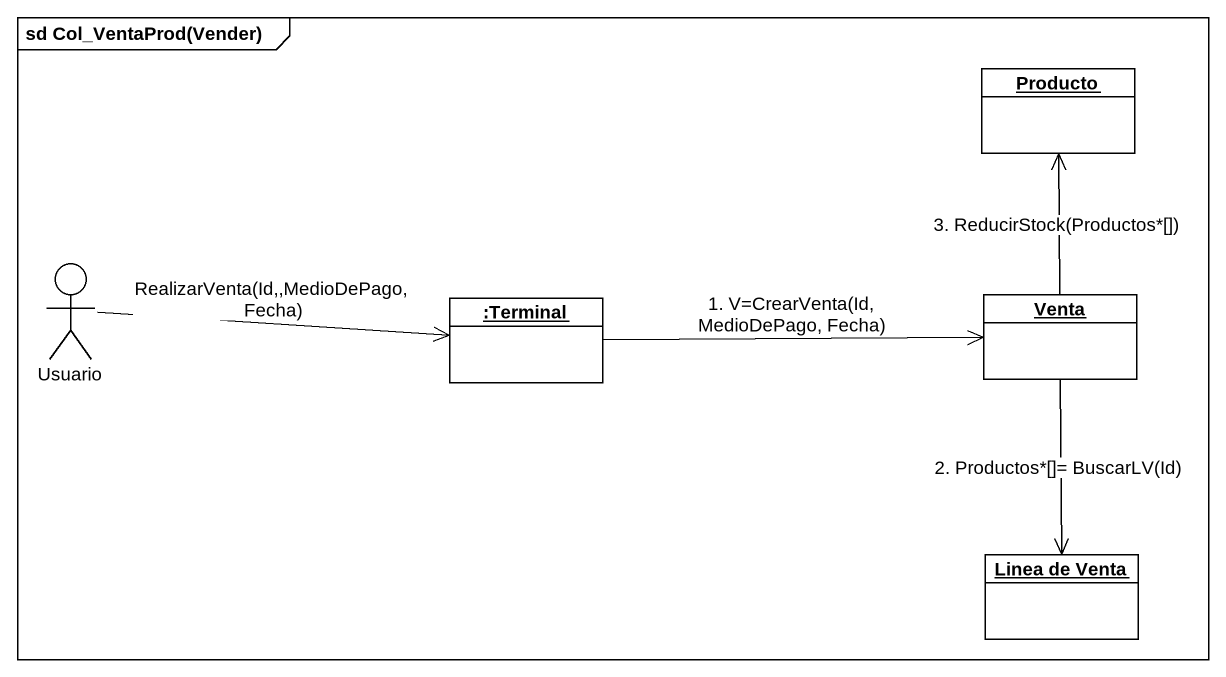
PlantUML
@startuml
mainframe sd Col_VentaProd(Vender)
allowmixing
hide circle
hide empty members
object Producto
actor Usuario
object ":Terminal" as Terminal
object Venta
object "Linea de Venta" as Linea_de_Venta
Usuario -right-> Terminal : RealizarVenta(Id,,MedioDePago, Fecha)
Terminal -right-> Venta : 1. V=CrearVenta(Id, MedioDePago, Fecha)
Venta -up-> Producto : 3. ReducirStock(Productos*[])
Venta --> Linea_de_Venta : 2. Productos*[]= BuscarLV(Id)
@enduml
